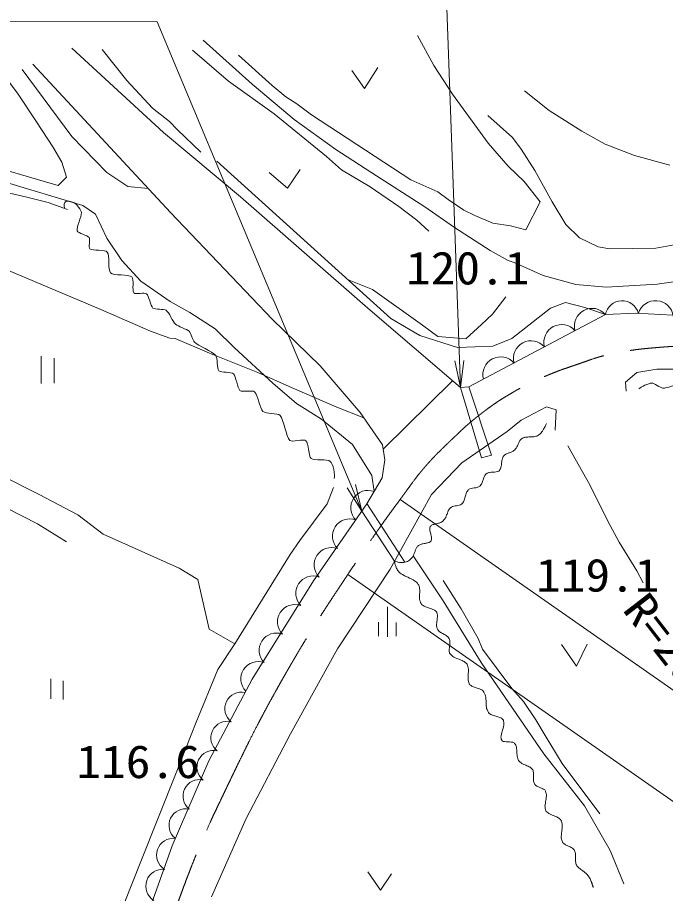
# Model space of a CAD drawing. Units: millimetres, scale not verified. Extents: x 40000 to 680000, y 20000 to 380000.
# Drawn here: x 202536 to 238545, y 288602 to 337305 of the extents above; entities that cross this region are included whole.
import ezdxf
from ezdxf.enums import TextEntityAlignment as Align

# ---------------------------------------------------------------- set-up
doc = ezdxf.new("R2010")
doc.units = ezdxf.units.MM
doc.header["$LTSCALE"] = 1000
doc.linetypes.add('CHAIN', pattern=[18.5, 12, -1.5, 3.5, -1.5])
doc.layers.add('M-BMK', color=2, linetype='CHAIN', lineweight=13)
doc.layers.add('M-WORK', color=1, linetype='Continuous', lineweight=13)
doc.styles.add('ＭＳ ゴシック', font='')
doc.styles.get('ＭＳ ゴシック').set_extended_font_data('MS Gothic')

# ---------------------------------------------------------------- blocks, each defined once
blk = doc.blocks.new('open_arrow')
at = {"color": 0, "linetype": 'Continuous', "lineweight": -2}
blk.add_lwpolyline([(7.5, 1.25), (0, 0), (7.5, -1.25)], dxfattribs=at)

msp = doc.modelspace()

# ---------------------------------------------------------------- linework, layer by layer
at = {"layer": 'M-BMK'}
msp.add_open_spline([(204100, 256292), (204665, 259260), (204818, 260025), (205307, 262412), (206002, 265802), (206426, 267695), (207200, 271068), (207630, 272942), (207923, 273979), (208347, 275854), (208608, 277010), (208718, 277665), (208979, 278821), (209538, 281298), (209855, 282687), (210532, 285134), (211010, 286860), (211327, 287816), (211963, 289490), (212729, 291502), (213249, 292595), (214179, 294537), (215298, 296872), (215936, 298178), (217211, 300432), (218551, 302801), (219390, 304079), (220898, 306345), (221996, 307996), (222619, 308917), (223799, 310510), (224378, 311292), (224674, 311755), (225321, 312482), (225805, 313024), (226103, 313304), (226629, 313805), (227207, 314355), (227525, 314673), (228154, 315165), (228860, 315717), (229278, 316003), (230051, 316457), (230742, 316862), (231151, 317054), (231888, 317370), (232567, 317662), (232963, 317787), (233662, 318027), (234337, 318259), (234710, 318417), (235407, 318571), (236505, 318813), (237138, 318879), (238259, 318971), (239617, 319082), (240384, 319056), (241747, 319049), (242549, 319045), (242998, 318989), (243799, 318940), (245776, 318820), (246881, 318715), (248857, 318571), (250380, 318459), (251233, 318400), (252756, 318283), (254347, 318161), (255238, 318085), (256829, 317955), (258383, 317828), (258869, 317788), (260807, 317627)], degree=3, knots=[0, 0, 0, 0, 1, 1, 1, 2, 2, 2, 3, 3, 3, 4, 4, 4, 5, 5, 5, 6, 6, 6, 7, 7, 7, 8, 8, 8, 9, 9, 9, 10, 10, 10, 11, 11, 11, 12, 12, 12, 13, 13, 13, 14, 14, 14, 15, 15, 15, 16, 16, 16, 17, 17, 17, 18, 18, 18, 19, 19, 19, 20, 20, 20, 21, 21, 21, 22, 22, 22, 23, 23, 23, 24, 24, 24, 24], dxfattribs=at)
at = {"layer": 'M-WORK'}
for p, q in [((205562, 335600), (210649, 330918)), ((212854, 336041), (215583, 333590)), ((211037, 326462), (203395, 334717)), ((202791, 334409), (205553, 330697)), ((221108, 334358), (221820, 333365)), ((221820, 333365), (222564, 334521)), ((215583, 333590), (217913, 331636)), ((230717, 333228), (232086, 332140)), ((228677, 331856), (230039, 330629)), ((232086, 332140), (233902, 330993)), ((217913, 331636), (220234, 329975)), ((205553, 330697), (207505, 328693)), ((210649, 330918), (214929, 327340)), ((233902, 330993), (235193, 330266)), ((230039, 330629), (230534, 329989)), ((235193, 330266), (236824, 329637)), ((220234, 329975), (222482, 328507)), ((230534, 329989), (231294, 328790)), ((213604, 329315), (223290, 320562)), ((236824, 329637), (238784, 329099)), ((217547, 327815), (218242, 328864)), ((231294, 328790), (232245, 327053)), ((207505, 328693), (208661, 327910)), ((216512, 328687), (217547, 327815)), ((222482, 328507), (225180, 326773)), ((201742, 328187), (206166, 326856)), ((208661, 327910), (209796, 327802)), ((214929, 327340), (221997, 321150)), ((206166, 326856), (206867, 326371)), ((232245, 327053), (233011, 325802)), ((206867, 326371), (207496, 325040)), ((216680, 320541), (211037, 326462)), ((225180, 326773), (226822, 325626)), ((226822, 325626), (228795, 324342)), ((233011, 325802), (233771, 325049)), ((207496, 325040), (208341, 323799)), ((233771, 325049), (234813, 324557)), ((238005, 324485), (240207, 324878)), ((198431, 324758), (207169, 321062)), ((234813, 324557), (235449, 324452)), ((235449, 324452), (238005, 324485)), ((228795, 324342), (229795, 323791)), ((208341, 323799), (209384, 322648)), ((229795, 323791), (230143, 323681)), ((230143, 323681), (231749, 322956)), ((231749, 322956), (233565, 322470)), ((209384, 322648), (211021, 321515)), ((233565, 322470), (235254, 322314)), ((235254, 322314), (238079, 322479)), ((238079, 322479), (240547, 322828)), ((211021, 321515), (212118, 320904)), ((232152, 321141), (232982, 321468)), ((232982, 321468), (234065, 321191)), ((207169, 321062), (209921, 319875)), ((221997, 321150), (227148, 316731)), ((230012, 319454), (232152, 321141)), ((234065, 321191), (235212, 320792)), ((212118, 320904), (213520, 320005)), ((219359, 317933), (216680, 320541)), ((223290, 320562), (224901, 319630)), ((227624, 316765), (235212, 320792)), ((235212, 320792), (236906, 320870)), ((236906, 320870), (241761, 320613)), ((213520, 320005), (214599, 318944)), ((209921, 319875), (211000, 319479)), ((224901, 319630), (226991, 318951)), ((211000, 319479), (211305, 319461)), ((211305, 319461), (213212, 318652)), ((226991, 318951), (228954, 319026)), ((228954, 319026), (230012, 319454)), ((213212, 318652), (215894, 317563)), ((214599, 318944), (216721, 316966)), ((203857, 316953), (203857, 318485)), ((204572, 316981), (204572, 318357)), ((215894, 317563), (217807, 316715)), ((221571, 315344), (219359, 317933)), ((236956, 317566), (236327, 317027)), ((238073, 317746), (236956, 317566)), ((240629, 317759), (238073, 317746)), ((222855, 313300), (226709, 317108)), ((216721, 316966), (218034, 315851)), ((217807, 316715), (220287, 315649)), ((227624, 316765), (227148, 316731)), ((227148, 316731), (228317, 312822)), ((228883, 312963), (227624, 316765)), ((236327, 317027), (236365, 316539)), ((218034, 315851), (219437, 314970)), ((220287, 315649), (221780, 315041)), ((230519, 314920), (231929, 315650)), ((231929, 315650), (232475, 315497)), ((222812, 313546), (221571, 315344)), ((232475, 315497), (232421, 314364)), ((219437, 314970), (221145, 313567)), ((229739, 314290), (230519, 314920)), ((227221, 312553), (229739, 314290)), ((221145, 313567), (222224, 311841)), ((222956, 312718), (222812, 313546)), ((222794, 311711), (222956, 312718)), ((228317, 312822), (228883, 312963)), ((225534, 310791), (227221, 312553)), ((221949, 310273), (222794, 311711)), ((222224, 311841), (222349, 310954)), ((223243, 306637), (225534, 310791)), ((218982, 305993), (221949, 310273)), ((224065, 307014), (221952, 310278)), ((223799, 310510), (240419, 298892)), ((223484, 307073), (221667, 309867)), ((226190, 304864), (224520, 307369)), ((220323, 302206), (223243, 306637)), ((220898, 306345), (244936, 289542)), ((215583, 300526), (218982, 305993)), ((223103, 302878), (223103, 304548)), ((228309, 301448), (226190, 304864)), ((222602, 302904), (222602, 303689)), ((223578, 302904), (223578, 303675)), ((232772, 302452), (233598, 301246)), ((233598, 301246), (234194, 302465)), ((217705, 297473), (220323, 302206)), ((231790, 296374), (228309, 301448)), ((204388, 299419), (204388, 300539)), ((213173, 295977), (215583, 300526)), ((205063, 299386), (205063, 300421)), ((215238, 292765), (217705, 297473)), ((234051, 293471), (231790, 296374)), ((211123, 291247), (213173, 295977)), ((235477, 290992), (234051, 293471)), ((213324, 288410), (215238, 292765)), ((209613, 287021), (211123, 291247)), ((236235, 289142), (235477, 290992)), ((222000, 289810), (222707, 288794)), ((222707, 288794), (223310, 289692))]:
    msp.add_line(p, q, dxfattribs=at)
for points in [[(227148, 316731), (226300, 340415), (269458, 339960)], [(221667, 309867), (210290, 337064), (169580, 337112)], [(214813, 335216), (216688, 333521), (217446, 332904), (218049, 332506), (218872, 331902), (224402, 328289), (225894, 327606), (226470, 327193), (227333, 326599), (227944, 326293), (228952, 325880), (229941, 325718), (230786, 325502), (231577, 327049), (230696, 328182), (229797, 329045), (228700, 330322), (226704, 333037), (225679, 334637), (224762, 336310)], [(181183, 331574), (183524, 331146), (184632, 331095), (185727, 330882), (186639, 330689), (188424, 330329), (189529, 330034), (190364, 330034), (192598, 330060), (193408, 329957), (194589, 329931), (195386, 329957), (196722, 329597), (201359, 328968), (202694, 328570), (203953, 328210), (204788, 327966), (205251, 328428), (205007, 329263), (204493, 330124), (203594, 331498), (202540, 333091), (201282, 334748), (200575, 335737)], [(207234, 335526), (208608, 333804), (210034, 332263), (210984, 331531), (211408, 331081), (212718, 329823)], [(212261, 335491), (214257, 333765), (216793, 331948), (219706, 329575), (220533, 328837), (222134, 327884), (223734, 326805), (224723, 326032), (225388, 325421)], [(201185, 327744), (203048, 327316), (204232, 327014), (205314, 326636)], [(220881, 322738), (222268, 322174), (225034, 320208), (225892, 319573), (227459, 319442), (228330, 320235), (228940, 320805), (229680, 321775)], [(233122, 313486), (234345, 311328), (235347, 309298), (235976, 308129), (236952, 306537), (237299, 305869)], [(205252, 308150), (203651, 309157), (201943, 310020), (199533, 312897), (203746, 310793), (205886, 309660), (207296, 308577), (211526, 306689), (212558, 306060), (213187, 303291), (214604, 302473)], [(207604, 285886), (209380, 290377), (211354, 295311), (212464, 298118), (213672, 301063), (214604, 302473), (217695, 307445), (218223, 308221), (219739, 310265), (220091, 311182)], [(234891, 293029), (232805, 295835), (231852, 297381), (231348, 298262), (230647, 299269), (230000, 300007), (228381, 302182), (228140, 302777), (227197, 304428), (226199, 306004)]]:
    msp.add_lwpolyline(points, dxfattribs=at)
for centre, radius, start, end in [((236132, 320622), 936, 14.9126, 169.5519), ((237991, 320566), 999, 8.0527, 162.6919), ((234465, 320152), 983, 40.6349, 195.2742), ((232771, 319252), 983, 40.6349, 195.2742), ((231076, 318353), 983, 40.6349, 195.2742), ((229381, 317453), 983, 40.6349, 195.2742), ((222019, 310047), 966, 69.9956, 224.6349), ((221001, 308461), 966, 69.9956, 224.6349), ((219984, 306875), 966, 69.9956, 224.6349), ((218966, 305289), 966, 69.9956, 224.6349), ((217948, 303703), 966, 69.9956, 224.6349), ((216931, 302117), 966, 69.9956, 224.6349), ((215913, 300531), 966, 69.9956, 224.6349), ((214979, 298876), 921, 77.1084, 231.7476), ((214203, 297255), 921, 77.1084, 231.7476), ((213427, 295634), 921, 77.1084, 231.7476), ((212652, 294013), 921, 77.1084, 231.7476), ((211876, 292392), 921, 77.1084, 231.7476), ((211201, 290738), 936, 83.5526, 238.1918), ((210602, 289012), 936, 83.5526, 238.1918)]:
    msp.add_arc(centre, radius, start, end, dxfattribs=at)
for points in [[(205141, 326697), (205062, 327079), (205225, 327208), (205697, 326997)], [(234325, 289472), (234367, 289366), (234493, 289047), (234535, 288941)]]:
    msp.add_open_spline(points, degree=3, dxfattribs=at)
for points, knots in [([(205697, 326997), (205818, 326943), (206074, 326589), (206087, 326456), (206108, 326251), (205792, 325647), (205853, 325449), (205899, 325303), (206431, 325197), (206519, 325072), (206591, 324968), (206456, 324521), (206555, 324442), (206709, 324318), (207397, 324412), (207526, 324262), (207678, 324086), (207542, 323277), (207706, 323111), (207876, 322939), (208709, 323036), (208893, 322878), (209027, 322762), (208884, 322131), (209000, 321997), (209092, 321890), (209592, 322030), (209702, 321943), (209838, 321834), (209928, 321263), (210061, 321151), (210176, 321055), (210677, 321112), (210799, 321025), (210950, 320917), (211183, 320378), (211320, 320252), (211446, 320137), (211952, 319974), (212075, 319857), (212171, 319766), (212266, 319352), (212363, 319263), (212570, 319074), (213366, 318729), (213548, 318515), (213661, 318383), (213608, 317787), (213730, 317663), (213845, 317545), (214419, 317614), (214539, 317501), (214685, 317364), (214747, 316697), (214899, 316566), (215022, 316460), (215588, 316604), (215708, 316494), (215884, 316333), (216000, 315559), (216175, 315397), (216319, 315264), (216995, 315324), (217129, 315181), (217331, 314964), (217455, 314004), (217668, 313796), (217797, 313671), (218430, 313895), (218567, 313778), (218724, 313645), (218698, 312923), (218855, 312789), (219018, 312650), (219754, 312769), (219916, 312628), (220063, 312499), (220209, 311854), (220132, 311675)], [0, 0, 0, 0, 1, 1, 1, 2, 2, 2, 3, 3, 3, 4, 4, 4, 5, 5, 5, 6, 6, 6, 7, 7, 7, 8, 8, 8, 9, 9, 9, 10, 10, 10, 11, 11, 11, 12, 12, 12, 13, 13, 13, 14, 14, 14, 15, 15, 15, 16, 16, 16, 17, 17, 17, 18, 18, 18, 19, 19, 19, 20, 20, 20, 21, 21, 21, 22, 22, 22, 23, 23, 23, 24, 24, 24, 25, 25, 25, 26, 26, 26, 26]), ([(237068, 316660), (237173, 316774), (237619, 316976), (237774, 316981), (237912, 316985), (238266, 316705), (238404, 316698), (238598, 316689), (239160, 316910), (239354, 316904), (239509, 316899), (239931, 316642), (240087, 316647), (240205, 316651), (240482, 316943), (240600, 316942), (240807, 316941), (241381, 316645), (241588, 316636), (241734, 316629), (242137, 316874), (242283, 316865), (242428, 316857), (242793, 316554), (242938, 316557), (243113, 316560), (243572, 316899), (243747, 316891), (243929, 316882), (244376, 316495), (244556, 316480), (244715, 316467), (245142, 316754), (245301, 316762), (245448, 316770), (245861, 316552), (246008, 316557), (246187, 316563), (246692, 316846), (246869, 316814), (247026, 316785), (247313, 316303), (247472, 316287), (247741, 316260), (248512, 316627), (248782, 316621), (248922, 316618), (249234, 316241), (249373, 316249), (249510, 316257), (249763, 316692), (249900, 316685), (250134, 316674), (250720, 316197), (250953, 316172), (251095, 316156), (251440, 316506), (251583, 316506), (251779, 316506), (252313, 316198), (252507, 316172), (252766, 316136), (253555, 316231), (253815, 316198), (253984, 316176), (254444, 315918), (254614, 315902), (254758, 315888), (255181, 316084), (255323, 316056), (255534, 316016), (256069, 315585), (256284, 315581), (256479, 315577), (256962, 316030), (257157, 316017), (257403, 316001), (258005, 315483), (258249, 315452), (258422, 315430), (258886, 315784), (259061, 315776), (259217, 315770), (259583, 315400), (259739, 315388), (260001, 315368), (260770, 315653), (261031, 315623), (261186, 315606), (261510, 315181), (261666, 315170), (261901, 315153), (262565, 315505), (262801, 315496), (262983, 315489), (263438, 315120), (263618, 315093), (263801, 315065), (264347, 315259), (264530, 315234), (264704, 315210), (265151, 314871), (265326, 314861), (265539, 314849), (266143, 315156), (266354, 315131), (266563, 315106), (267070, 314652), (267279, 314630), (267455, 314612), (267921, 314728), (268190, 314843)], [0, 0, 0, 0, 1, 1, 1, 2, 2, 2, 3, 3, 3, 4, 4, 4, 5, 5, 5, 6, 6, 6, 7, 7, 7, 8, 8, 8, 9, 9, 9, 10, 10, 10, 11, 11, 11, 12, 12, 12, 13, 13, 13, 14, 14, 14, 15, 15, 15, 16, 16, 16, 17, 17, 17, 18, 18, 18, 19, 19, 19, 20, 20, 20, 21, 21, 21, 22, 22, 22, 23, 23, 23, 24, 24, 24, 25, 25, 25, 26, 26, 26, 27, 27, 27, 28, 28, 28, 29, 29, 29, 30, 30, 30, 31, 31, 31, 32, 32, 32, 33, 33, 33, 34, 34, 34, 35, 35, 35, 36, 36, 36, 37, 37, 37, 37]), ([(231931, 314740), (231912, 314694), (231850, 314559), (231828, 314514), (231806, 314472), (231738, 314347), (231711, 314308), (231686, 314272), (231603, 314170), (231570, 314141), (231538, 314114), (231429, 314048), (231390, 314034), (231349, 314018), (231219, 313999), (231176, 313994), (231130, 313989), (230991, 313988), (230945, 313985), (230901, 313982), (230768, 313974), (230725, 313963), (230687, 313954), (230577, 313910), (230546, 313887), (230518, 313866), (230455, 313781), (230437, 313751), (230417, 313718), (230371, 313610), (230354, 313575), (230337, 313539), (230289, 313428), (230268, 313394), (230248, 313362), (230180, 313270), (230151, 313245), (230126, 313222), (230036, 313172), (230005, 313157), (229974, 313142), (229872, 313108), (229839, 313095), (229807, 313082), (229710, 313047), (229680, 313030), (229653, 313014), (229573, 312959), (229555, 312933), (229530, 312897), (229480, 312773), (229468, 312731), (229455, 312683), (229440, 312534), (229432, 312484), (229424, 312438), (229407, 312296), (229391, 312251), (229378, 312215), (229318, 312114), (229289, 312089), (229265, 312068), (229172, 312043), (229142, 312038), (229105, 312031), (228994, 312028), (228957, 312025), (228919, 312023), (228806, 312020), (228769, 312013), (228736, 312007), (228637, 311980), (228610, 311960), (228579, 311938), (228509, 311846), (228490, 311813), (228469, 311775), (228429, 311650), (228414, 311609), (228399, 311568), (228361, 311441), (228340, 311402), (228322, 311367), (228254, 311270), (228225, 311245), (228201, 311224), (228112, 311190), (228082, 311181), (228049, 311171), (227946, 311157), (227912, 311151), (227878, 311145), (227776, 311132), (227743, 311122), (227713, 311113), (227624, 311082), (227601, 311061), (227569, 311033), (227497, 310926), (227479, 310887), (227458, 310843), (227423, 310699), (227409, 310652), (227395, 310605), (227360, 310461), (227339, 310417), (227320, 310378), (227247, 310273), (227215, 310245), (227195, 310226), (227114, 310197), (227087, 310189), (227058, 310180), (226966, 310167), (226935, 310161), (226905, 310156), (226812, 310144), (226781, 310136), (226754, 310129), (226670, 310106), (226647, 310089), (226612, 310063), (226523, 309964), (226500, 309927), (226474, 309885), (226424, 309745), (226404, 309700), (226385, 309653), (226332, 309508), (226306, 309465), (226281, 309424), (226189, 309311), (226151, 309281), (226119, 309256), (226005, 309213), (225967, 309200), (225926, 309187), (225801, 309162), (225760, 309150), (225723, 309140), (225611, 309112), (225577, 309095), (225550, 309081), (225476, 309024), (225463, 308997), (225448, 308964), (225446, 308855), (225449, 308820), (225453, 308774), (225489, 308643), (225499, 308598), (225509, 308555), (225544, 308424), (225547, 308379), (225550, 308345), (225543, 308238), (225527, 308208), (225514, 308182), (225437, 308132), (225410, 308120), (225376, 308105), (225265, 308083), (225228, 308075), (225188, 308066), (225065, 308047), (225026, 308036), (224989, 308026), (224881, 307989), (224848, 307969), (224821, 307952), (224752, 307881), (224734, 307855), (224714, 307828), (224671, 307735), (224657, 307704), (224643, 307671), (224608, 307568), (224594, 307535), (224581, 307501), (224538, 307401), (224520, 307369), (224506, 307343), (224453, 307268), (224433, 307245), (224414, 307222), (224349, 307160), (224325, 307142), (224302, 307123), (224227, 307076), (224201, 307063), (224175, 307051), (224093, 307021), (224065, 307014), (224036, 307008), (223949, 306998), (223920, 306997), (223890, 306997), (223801, 307003), (223772, 307007), (223742, 307010), (223654, 307028), (223625, 307034), (223597, 307041), (223512, 307064), (223484, 307073)], [0, 0, 0, 0, 1, 1, 1, 2, 2, 2, 3, 3, 3, 4, 4, 4, 5, 5, 5, 6, 6, 6, 7, 7, 7, 8, 8, 8, 9, 9, 9, 10, 10, 10, 11, 11, 11, 12, 12, 12, 13, 13, 13, 14, 14, 14, 15, 15, 15, 16, 16, 16, 17, 17, 17, 18, 18, 18, 19, 19, 19, 20, 20, 20, 21, 21, 21, 22, 22, 22, 23, 23, 23, 24, 24, 24, 25, 25, 25, 26, 26, 26, 27, 27, 27, 28, 28, 28, 29, 29, 29, 30, 30, 30, 31, 31, 31, 32, 32, 32, 33, 33, 33, 34, 34, 34, 35, 35, 35, 36, 36, 36, 37, 37, 37, 38, 38, 38, 39, 39, 39, 40, 40, 40, 41, 41, 41, 42, 42, 42, 43, 43, 43, 44, 44, 44, 45, 45, 45, 46, 46, 46, 47, 47, 47, 48, 48, 48, 49, 49, 49, 50, 50, 50, 51, 51, 51, 52, 52, 52, 53, 53, 53, 54, 54, 54, 55, 55, 55, 56, 56, 56, 57, 57, 57, 58, 58, 58, 59, 59, 59, 60, 60, 60, 61, 61, 61, 62, 62, 62, 63, 63, 63, 64, 64, 64, 65, 65, 65, 66, 66, 66, 67, 67, 67, 68, 68, 68, 68]), ([(234535, 288941), (234522, 288986), (234478, 289117), (234462, 289160), (234446, 289203), (234397, 289329), (234377, 289370), (234358, 289410), (234293, 289528), (234268, 289564), (234242, 289600), (234153, 289702), (234121, 289733), (234094, 289759), (234003, 289826), (233972, 289849), (233941, 289871), (233846, 289935), (233816, 289958), (233787, 289980), (233702, 290049), (233677, 290076), (233654, 290102), (233594, 290186), (233582, 290218), (233567, 290256), (233547, 290377), (233543, 290417), (233539, 290461), (233545, 290593), (233544, 290637), (233543, 290679), (233544, 290808), (233537, 290850), (233530, 290887), (233495, 290996), (233474, 291027), (233455, 291056), (233371, 291123), (233342, 291142), (233309, 291164), (233201, 291213), (233165, 291230), (233130, 291247), (233020, 291294), (232986, 291315), (232956, 291333), (232863, 291392), (232845, 291423), (232815, 291473), (232760, 291641), (232754, 291699), (232747, 291768), (232775, 291976), (232781, 292046), (232786, 292116), (232817, 292326), (232812, 292396), (232808, 292455), (232767, 292631), (232737, 292682), (232712, 292722), (232592, 292805), (232551, 292829), (232505, 292857), (232352, 292915), (232302, 292937), (232253, 292959), (232103, 293019), (232059, 293048), (232020, 293073), (231912, 293162), (231891, 293203), (231868, 293251), (231849, 293415), (231849, 293469), (231850, 293533), (231888, 293724), (231897, 293787), (231905, 293849), (231937, 294035), (231932, 294097), (231929, 294147), (231882, 294293), (231856, 294336), (231839, 294363), (231755, 294410), (231728, 294425), (231697, 294442), (231598, 294479), (231565, 294493), (231533, 294506), (231434, 294545), (231403, 294563), (231376, 294579), (231298, 294634), (231280, 294660), (231259, 294691), (231222, 294800), (231215, 294838), (231208, 294880), (231211, 295012), (231211, 295056), (231211, 295100), (231219, 295234), (231215, 295278), (231211, 295317), (231192, 295435), (231172, 295469), (231151, 295507), (231053, 295597), (231018, 295621), (230976, 295649), (230837, 295707), (230792, 295728), (230745, 295750), (230601, 295808), (230558, 295836), (230518, 295861), (230406, 295951), (230381, 295991), (230353, 296035), (230310, 296190), (230300, 296242), (230290, 296299), (230288, 296476), (230283, 296534), (230278, 296588), (230269, 296751), (230251, 296802), (230237, 296843), (230163, 296953), (230129, 296980), (230104, 297000), (230004, 297019), (229972, 297024), (229935, 297030), (229820, 297032), (229782, 297034), (229746, 297035), (229636, 297037), (229600, 297043), (229571, 297048), (229481, 297065), (229464, 297087), (229437, 297122), (229401, 297253), (229401, 297297), (229403, 297363), (229458, 297554), (229473, 297618), (229489, 297687), (229551, 297891), (229558, 297961), (229563, 298016), (229557, 298187), (229536, 298238), (229521, 298274), (229425, 298345), (229392, 298364), (229351, 298386), (229217, 298426), (229173, 298441), (229127, 298456), (228984, 298492), (228939, 298511), (228898, 298528), (228774, 298583), (228745, 298616), (228704, 298661), (228622, 298825), (228606, 298883), (228588, 298951), (228581, 299163), (228575, 299233), (228570, 299303), (228565, 299516), (228548, 299584), (228533, 299643), (228458, 299810), (228421, 299857), (228396, 299889), (228284, 299946), (228247, 299963), (228206, 299982), (228076, 300021), (228033, 300036), (227991, 300050), (227864, 300089), (227824, 300109), (227790, 300126), (227688, 300185), (227666, 300216), (227636, 300258), (227587, 300406), (227580, 300456), (227571, 300517), (227584, 300703), (227585, 300765), (227587, 300828), (227602, 301019), (227595, 301082), (227589, 301137), (227552, 301303), (227522, 301349), (227491, 301396), (227354, 301499), (227306, 301527), (227250, 301560), (227069, 301625), (227010, 301651), (226953, 301675), (226778, 301742), (226727, 301776), (226685, 301805), (226575, 301916), (226551, 301961), (226533, 301994), (226527, 302111), (226527, 302149), (226526, 302192), (226546, 302322), (226550, 302365), (226554, 302408), (226571, 302538), (226569, 302582), (226568, 302620), (226550, 302736), (226533, 302770), (226515, 302805), (226429, 302891), (226398, 302916), (226363, 302944), (226243, 303008), (226204, 303031), (226165, 303054), (226044, 303118), (226008, 303146), (225976, 303171), (225885, 303255), (225867, 303291), (225847, 303333), (225824, 303471), (225822, 303517), (225820, 303570), (225843, 303726), (225848, 303779), (225854, 303830), (225877, 303984), (225876, 304035), (225874, 304078), (225853, 304208), (225831, 304245), (225809, 304281), (225705, 304358), (225668, 304378), (225623, 304403), (225477, 304449), (225429, 304466), (225379, 304484), (225227, 304529), (225180, 304551), (225138, 304571), (225016, 304641), (224986, 304676), (224955, 304714), (224900, 304852), (224890, 304900), (224879, 304955), (224881, 305126), (224880, 305182), (224880, 305241), (224891, 305418), (224887, 305477), (224884, 305530), (224865, 305689), (224842, 305737), (224818, 305788), (224706, 305920), (224662, 305955), (224612, 305996), (224440, 306082), (224383, 306111), (224323, 306141), (224134, 306218), (224074, 306250), (224017, 306281), (223851, 306381), (223799, 306420), (223771, 306442), (223698, 306524), (223677, 306554), (223655, 306583), (223601, 306677), (223586, 306710), (223570, 306743), (223533, 306848), (223523, 306884), (223513, 306921), (223489, 307034), (223484, 307073)], [0, 0, 0, 0, 1, 1, 1, 2, 2, 2, 3, 3, 3, 4, 4, 4, 5, 5, 5, 6, 6, 6, 7, 7, 7, 8, 8, 8, 9, 9, 9, 10, 10, 10, 11, 11, 11, 12, 12, 12, 13, 13, 13, 14, 14, 14, 15, 15, 15, 16, 16, 16, 17, 17, 17, 18, 18, 18, 19, 19, 19, 20, 20, 20, 21, 21, 21, 22, 22, 22, 23, 23, 23, 24, 24, 24, 25, 25, 25, 26, 26, 26, 27, 27, 27, 28, 28, 28, 29, 29, 29, 30, 30, 30, 31, 31, 31, 32, 32, 32, 33, 33, 33, 34, 34, 34, 35, 35, 35, 36, 36, 36, 37, 37, 37, 38, 38, 38, 39, 39, 39, 40, 40, 40, 41, 41, 41, 42, 42, 42, 43, 43, 43, 44, 44, 44, 45, 45, 45, 46, 46, 46, 47, 47, 47, 48, 48, 48, 49, 49, 49, 50, 50, 50, 51, 51, 51, 52, 52, 52, 53, 53, 53, 54, 54, 54, 55, 55, 55, 56, 56, 56, 57, 57, 57, 58, 58, 58, 59, 59, 59, 60, 60, 60, 61, 61, 61, 62, 62, 62, 63, 63, 63, 64, 64, 64, 65, 65, 65, 66, 66, 66, 67, 67, 67, 68, 68, 68, 69, 69, 69, 70, 70, 70, 71, 71, 71, 72, 72, 72, 73, 73, 73, 74, 74, 74, 75, 75, 75, 76, 76, 76, 77, 77, 77, 78, 78, 78, 79, 79, 79, 80, 80, 80, 81, 81, 81, 82, 82, 82, 83, 83, 83, 84, 84, 84, 85, 85, 85, 86, 86, 86, 87, 87, 87, 88, 88, 88, 89, 89, 89, 90, 90, 90, 91, 91, 91, 92, 92, 92, 93, 93, 93, 94, 94, 94, 95, 95, 95, 96, 96, 96, 97, 97, 97, 98, 98, 98, 99, 99, 99, 100, 100, 100, 100])]:
    msp.add_open_spline(points, degree=3, knots=knots, dxfattribs=at)

# ---------------------------------------------------------------- block references
at = {"layer": 'M-WORK', "xscale": 200, "yscale": 200}
for p, rotation in [((227148, 316731), 92.1), ((221667, 309867), 112.7)]:
    msp.add_blockref('open_arrow', p, dxfattribs=dict(at, rotation=rotation))

# ---------------------------------------------------------------- texts
at = {"layer": 'M-WORK', "style": 'ＭＳ ゴシック', "width": 1.1}
for s, p in [('120.1', (224128, 321914)), ('119.1', (231352, 304836)), ('116.6', (205807, 294466))]:
    msp.add_text(s, height=1833, dxfattribs=at).set_placement(p, align=Align.BOTTOM_LEFT)
msp.add_text('R=20', height=1833, rotation=307.725, dxfattribs=at).set_placement((235671, 304044), align=Align.BOTTOM_LEFT)

doc.saveas('drawing.dxf')
